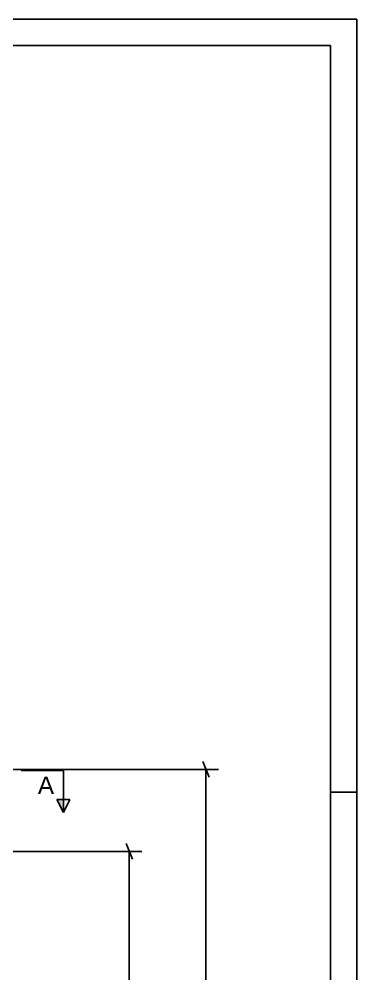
# Model space of a CAD drawing. Header units: millimetres. Extents: x 0 to 841, y 0 to 594.
# Drawn here: x 776.7 to 841, y 412.5 to 594 of the extents above; entities that cross this region are included whole.
import ezdxf

# ---------------------------------------------------------------- set-up
doc = ezdxf.new("R2010")
doc.units = ezdxf.units.MM
doc.styles.add('Arial', font='ARIAL.TTF', dxfattribs={"height": 0.2})
doc.styles.add('Arial Narrow', font='ARIALN.TTF', dxfattribs={"height": 0.2})

# ---------------------------------------------------------------- blocks, each defined once
blk = doc.blocks.new('Unknown-318889158-1133')
at = {"color": 5, "linetype": 'Continuous'}
for p, q in [((841, 594), (0, 594)), ((841, 0), (841, 594)), ((836, 589), (5, 589)), ((836, 5), (836, 589)), ((841, 447), (836, 447))]:
    blk.add_line(p, q, dxfattribs=at)
blk = doc.blocks.new('StraightDimension-318889158-20536 - 3138')
at = {"color": 7, "linetype": 'Continuous'}
for p, q in [((759.44, 430.74), (759.44, 372.25)), ((781.06, 311.52), (781.06, 377.5)), ((760.94, 375.25), (757.94, 374.05)), ((759.44, 374.65), (781.06, 374.65)), ((779.56, 374.05), (782.56, 375.25))]:
    blk.add_line(p, q, dxfattribs=at)
at = {"color": 0}
blk.add_wipeout([(774.51, 375.4), (774.51, 379.6), (766, 379.6), (766, 375.4)], dxfattribs=at)
at = {"color": 3, "style": 'Arial Narrow'}
blk.add_text('1458', height=2.863, dxfattribs=at).set_placement((766.6, 376))
blk = doc.blocks.new('StraightDimension-318889158-4243 - 3138')
at = {"color": 7, "linetype": 'Continuous'}
for p, q in [((579.71, 435.74), (800.05, 435.74)), ((798.25, 434.24), (797.05, 437.24)), ((797.65, 307.88), (797.65, 435.74))]:
    blk.add_line(p, q, dxfattribs=at)
blk = doc.blocks.new('StraightDimension-318889158-20522 - 3138')
at = {"color": 7, "linetype": 'Continuous'}
for p, q in [((812.85, 449.83), (811.65, 452.83)), ((757.64, 451.33), (814.65, 451.33)), ((812.25, 300.13), (812.25, 451.33)), ((811.65, 301.63), (812.85, 298.63)), ((672.77, 300.13), (814.65, 300.13))]:
    blk.add_line(p, q, dxfattribs=at)
at = {"color": 0}
blk.add_wipeout([(811.5, 379.99), (807.3, 379.99), (807.3, 371.48), (811.5, 371.48)], dxfattribs=at)
at = {"color": 3, "style": 'Arial Narrow'}
blk.add_text('3780', height=2.863, rotation=90.0002, dxfattribs=at).set_placement((810.9, 372.08))
blk = doc.blocks.new('SectionMark-318889158-4922 - 3138')
at = {"linetype": 'Continuous'}
blk.add_hatch(color=6, dxfattribs=at).paths.add_polyline_path([(783.86, 445.64), (785.11, 445.64), (785.11, 443.14)])
at = {"color": 6, "linetype": 'Continuous'}
for p, q in [((785.11, 451.14), (777.11, 451.14)), ((785.11, 451.14), (785.11, 443.14)), ((783.86, 445.64), (786.36, 445.64)), ((785.11, 443.14), (783.86, 445.64)), ((786.36, 445.64), (785.11, 443.14))]:
    blk.add_line(p, q, dxfattribs=at)
at = {"color": 0, "linetype": 'Continuous'}
blk.add_wipeout([(783.36, 446.64), (783.36, 450.14), (780.24, 450.14), (780.24, 446.64)], dxfattribs=at)
at = {"color": 3, "linetype": 'Continuous', "style": 'Arial'}
blk.add_text('A', height=3.34, dxfattribs=at).set_placement((780.24, 446.64))

msp = doc.modelspace()

# ---------------------------------------------------------------- block references
msp.add_blockref('Unknown-318889158-1133', (0, 0))

# ---------------------------------------------------------------- next in the draw order: block references
msp.add_blockref('StraightDimension-318889158-20536 - 3138', (0, 0))

# ---------------------------------------------------------------- next in the draw order: block references
msp.add_blockref('StraightDimension-318889158-4243 - 3138', (0, 0))

# ---------------------------------------------------------------- next in the draw order: block references
msp.add_blockref('StraightDimension-318889158-20522 - 3138', (0, 0))

# ---------------------------------------------------------------- next in the draw order: block references
msp.add_blockref('SectionMark-318889158-4922 - 3138', (0, 0))

doc.saveas('drawing.dxf')
